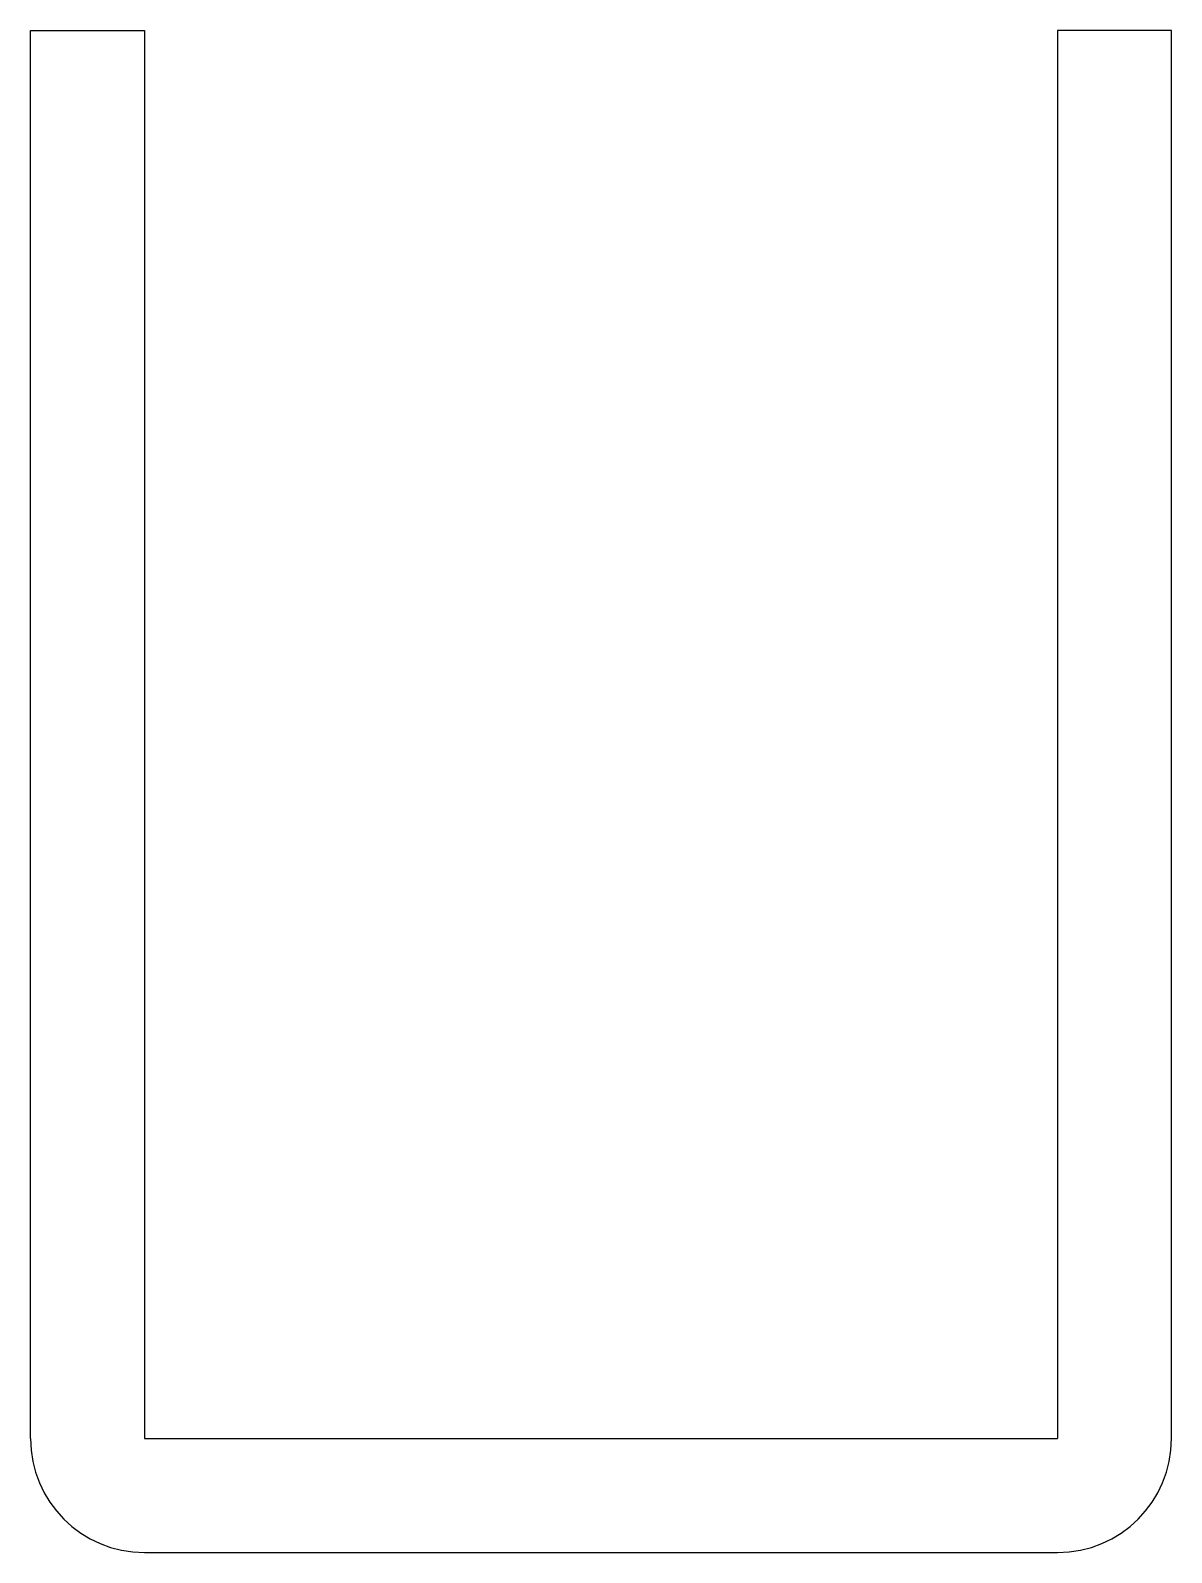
# Model space of a CAD drawing. Extents: x 1522.9 to 1537.9, y 2254.7 to 2274.7.
import ezdxf

# ---------------------------------------------------------------- set-up
doc = ezdxf.new("R2010")
doc.units = 0
doc.layers.get('0').update_dxf_attribs({"linetype": 'CONTINUOUS'})

msp = doc.modelspace()

# ---------------------------------------------------------------- linework, layer by layer
for p, q in [((1522.903, 2274.672), (1524.403, 2274.672)), ((1522.903, 2256.172), (1522.903, 2274.672)), ((1524.403, 2274.672), (1524.403, 2256.172)), ((1537.903, 2274.672), (1536.403, 2274.672)), ((1536.403, 2274.672), (1536.403, 2256.172)), ((1537.903, 2256.172), (1537.903, 2274.672)), ((1524.403, 2256.172), (1536.403, 2256.172)), ((1524.403, 2254.672), (1536.403, 2254.672))]:
    msp.add_line(p, q)
for centre, start, end in [((1524.403, 2256.172), 180, 270), ((1536.403, 2256.172), 270, 360)]:
    msp.add_arc(centre, 1.5, start, end)

doc.saveas('drawing.dxf')
